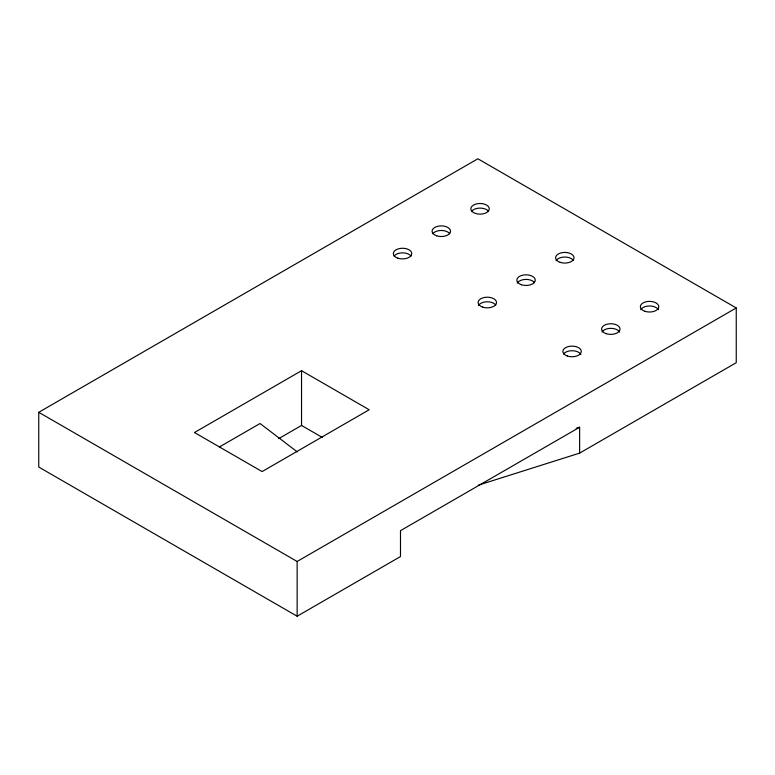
<?xml version="1.0" encoding="UTF-8"?>
<svg xmlns="http://www.w3.org/2000/svg" width="775" height="775" viewBox="0 0 775 775"><rect width="100%" height="100%" fill="white"/><g stroke="black" fill="none" stroke-linecap="round" stroke-linejoin="round"><path stroke-width="1.16" d="M579.632 453.123L579.632 427.238L400.491 530.662L400.491 556.557L297.135 616.222L38.75 467.044L38.75 412.3L477.865 158.778L736.25 307.956L736.25 362.7L579.632 453.123L478.204 485.208M301.543 370.702L194.457 432.528L262.105 471.578L369.191 409.752L301.543 370.702L301.543 425.446L278.719 438.621M219.441 446.952L260.051 423.508L297.309 451.932M38.75 412.3L297.135 561.478L736.25 307.956M576.174 428.323L579.632 427.238M301.543 425.446L322.419 437.488M297.135 561.478L297.135 616.222M556.024 260.749A9.223 5.328 0 0 1 564.345 257.048A9.223 5.328 0 0 1 573.277 260.245M517.264 283.117A9.223 5.328 0 0 1 525.595 279.417A9.223 5.328 0 0 1 534.518 282.623M478.514 305.495A9.223 5.328 0 0 1 486.836 301.795A9.223 5.328 0 0 1 495.758 305.001M640.77 309.68A9.223 5.328 0 0 1 649.566 305.97A9.223 5.328 0 0 1 658.353 309.68M602.02 332.058A9.223 5.328 0 0 1 610.807 328.348A9.223 5.328 0 0 1 619.593 332.058M563.59 353.933A9.223 5.328 0 0 1 572.512 350.726A9.223 5.328 0 0 1 580.843 354.427M394.078 256.06A9.223 5.328 0 0 1 402.545 252.853A9.223 5.328 0 0 1 411.012 256.06M432.838 233.692A9.223 5.328 0 0 1 441.304 230.475A9.223 5.328 0 0 1 449.762 233.692M471.588 211.313A9.223 5.328 0 0 1 480.054 208.107A9.223 5.328 0 0 1 488.521 211.313M560.199 262.367A9.223 5.328 0 0 0 574.033 257.755A9.223 5.328 0 0 0 560.199 253.144A9.223 5.328 0 0 0 560.199 262.367M521.439 284.745A9.223 5.328 0 0 0 535.273 280.133A9.223 5.328 0 0 0 521.439 275.522A9.223 5.328 0 0 0 521.439 284.745M482.689 307.123A9.223 5.328 0 0 0 496.523 302.512A9.223 5.328 0 0 0 482.689 297.9A9.223 5.328 0 0 0 482.689 307.123M644.955 311.308A9.223 5.328 0 0 0 658.789 306.697A9.223 5.328 0 0 0 644.955 302.085A9.223 5.328 0 0 0 644.955 311.308M606.195 333.676A9.223 5.328 0 0 0 620.029 329.065A9.223 5.328 0 0 0 606.195 324.454A9.223 5.328 0 0 0 606.195 333.676M567.445 356.054A9.223 5.328 0 0 0 581.279 351.443A9.223 5.328 0 0 0 567.445 346.832A9.223 5.328 0 0 0 567.445 356.054M397.933 258.191A9.223 5.328 0 0 0 411.767 253.58A9.223 5.328 0 0 0 397.933 248.969A9.223 5.328 0 0 0 397.933 258.191M436.683 235.813A9.223 5.328 0 0 0 450.527 231.202A9.223 5.328 0 0 0 436.683 226.591A9.223 5.328 0 0 0 436.683 235.813M475.443 213.435A9.223 5.328 0 0 0 489.277 208.824A9.223 5.328 0 0 0 475.443 204.213A9.223 5.328 0 0 0 475.443 213.435"/></g></svg>
